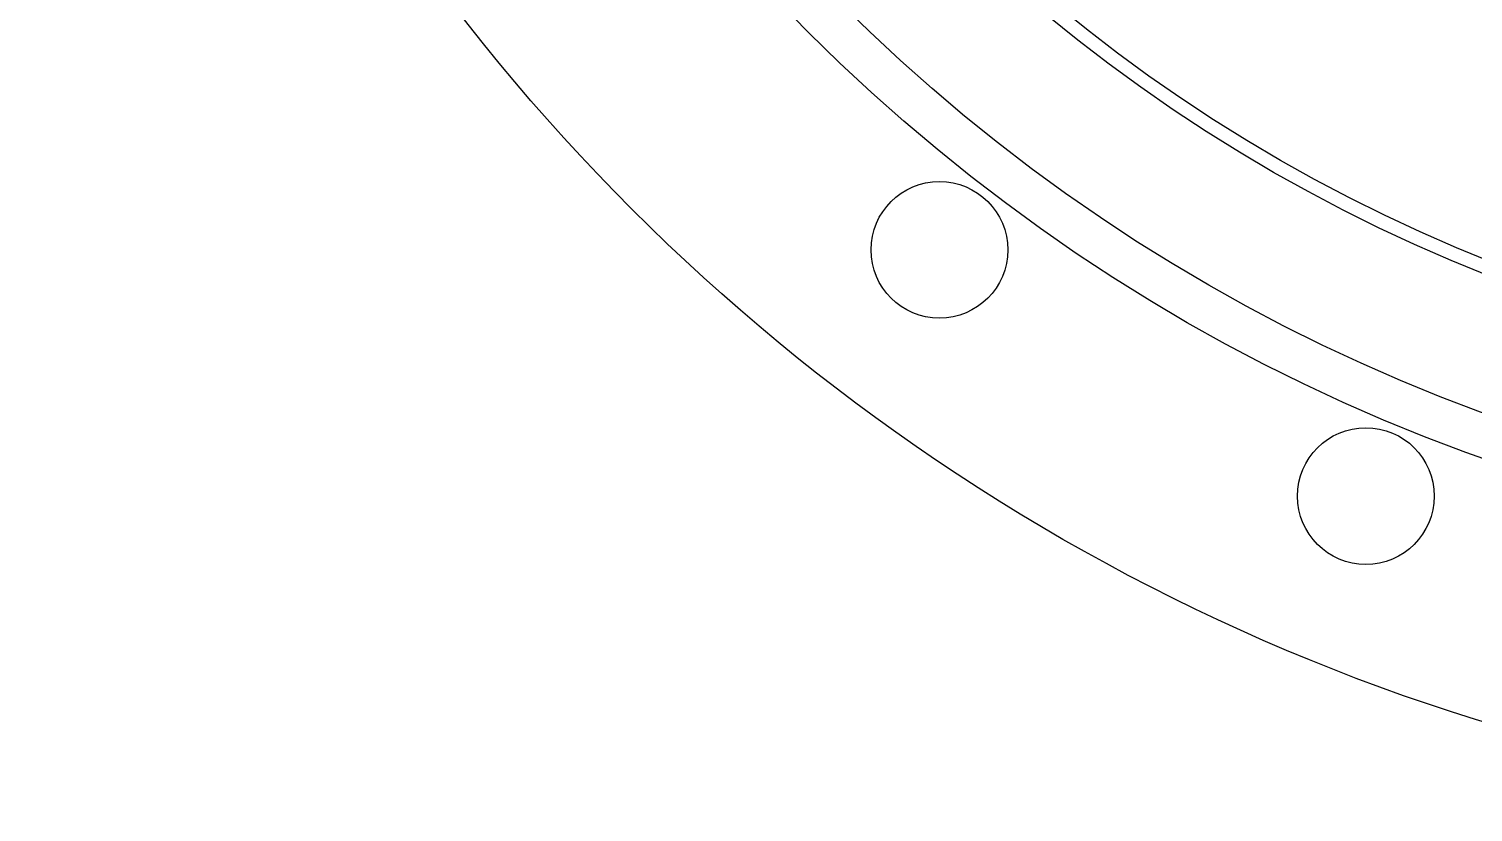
# Model space of a CAD drawing. Extents: x -50 to 48714, y -13211 to 6743.
# Drawn here: x 25884.5 to 25973.2, y -7934.1 to -7886 of the extents above; entities that cross this region are included whole.
import ezdxf

# ---------------------------------------------------------------- set-up
doc = ezdxf.new("R2010")
doc.units = 0
doc.header["$LTSCALE"] = 50
doc.layers.get('0').update_dxf_attribs({"linetype": 'CONTINUOUS'})

# ---------------------------------------------------------------- blocks, each defined once
blk = doc.blocks.new('SMAF_UE46_S')
for centre, radius in [((11, -40.5), 126.5), ((11, -40.5), 111.15), ((11, -40.5), 108.5), ((11, -40.5), 100.5), ((11, -40.5), 99.65), ((-59.555, -132.45), 4.2), ((-33.353, -147.578), 4.2)]:
    blk.add_circle(centre, radius)

msp = doc.modelspace()

# ---------------------------------------------------------------- block references
msp.add_blockref('SMAF_UE46_S', (26000, -7767.092))

doc.saveas('drawing.dxf')
